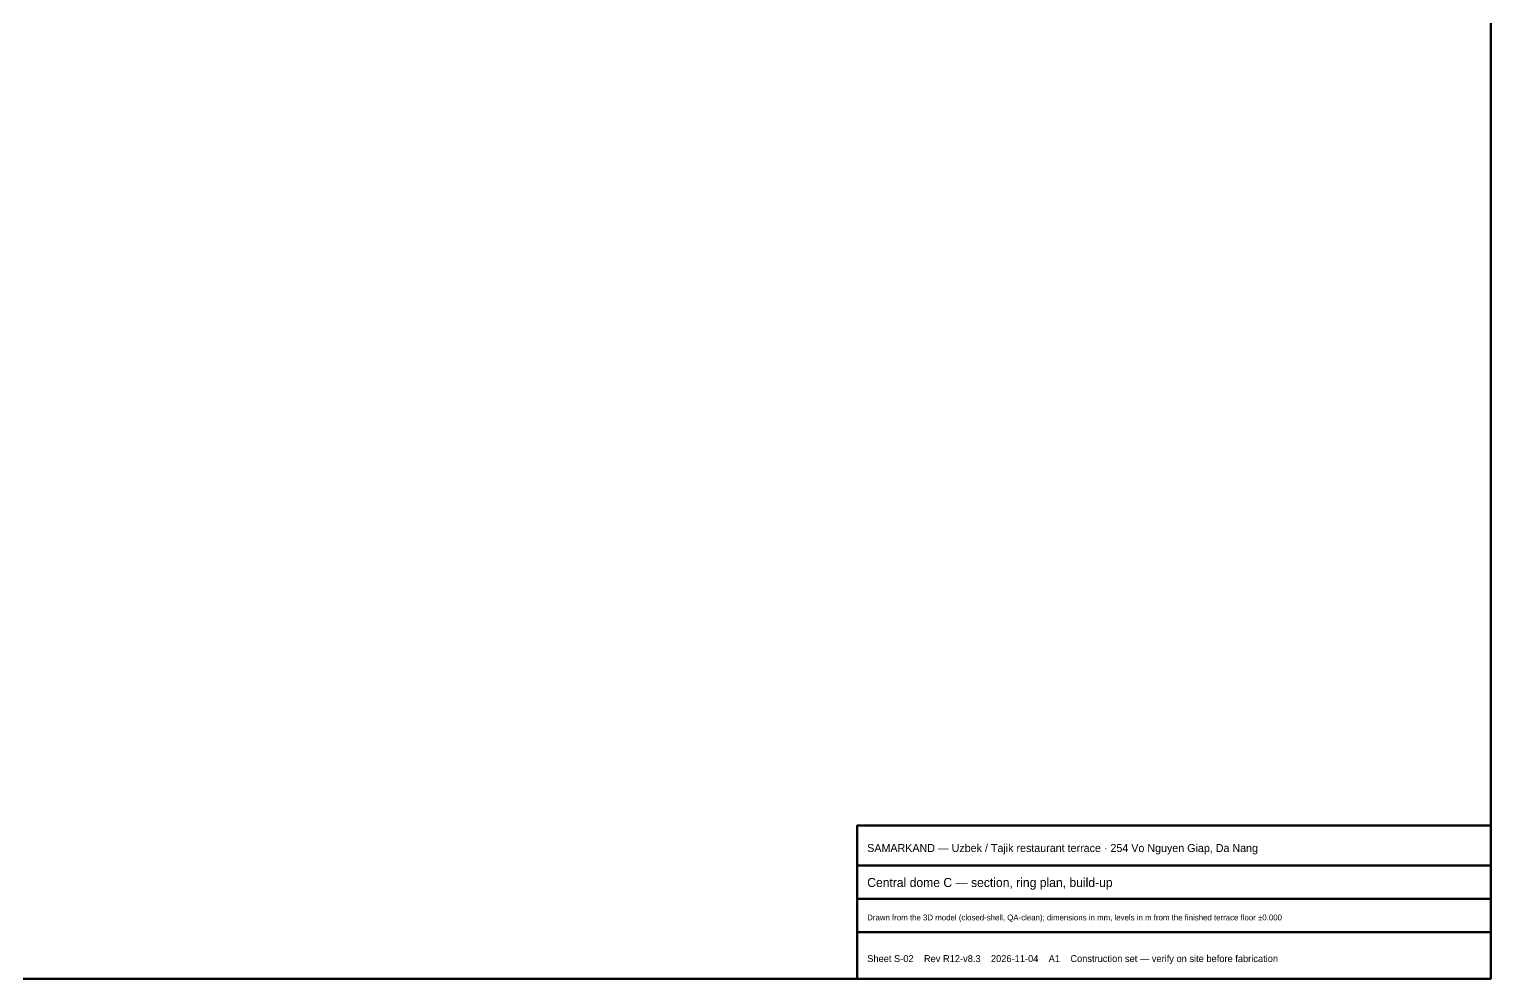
# Model space of a CAD drawing. Header units: metres. Extents: x 10 to 831, y 10 to 584.
# Drawn here: x 392.7 to 831, y 10 to 294.7 of the extents above; entities that cross this region are included whole.
import ezdxf

# ---------------------------------------------------------------- set-up
doc = ezdxf.new("R2010")
doc.units = ezdxf.units.M
doc.layers.add('FRAME', color=7, linetype='Continuous', lineweight=50)
doc.layers.add('TXT', color=7, linetype='Continuous', lineweight=18)

msp = doc.modelspace()

# ---------------------------------------------------------------- linework, layer by layer
at = {"layer": 'FRAME'}
for p, q in [((641, 44), (831, 44)), ((641, 34), (831, 34)), ((641, 24), (831, 24))]:
    msp.add_line(p, q, dxfattribs=at)
for points in [[(10, 10), (831, 10), (831, 584), (10, 584), (10, 10)], [(641, 10), (831, 10), (831, 56), (641, 56), (641, 10)]]:
    msp.add_lwpolyline(points, close=True, dxfattribs=at)

# ---------------------------------------------------------------- texts
at = {"layer": 'TXT'}
for s, height, p in [('SAMARKAND — Uzbek / Tajik restaurant terrace · 254 Vo Nguyen Giap, Da Nang', 2.4, (644, 48)), ('Central dome C — section, ring plan, build-up', 2.72, (644, 37.5)), ('Drawn from the 3D model (closed-shell, QA-clean); dimensions in mm, levels in m from the finished terrace floor ±0.000', 1.76, (644, 27.5)), ('Sheet S-02    Rev R12-v8.3    2026-11-04    A1    Construction set — verify on site before fabrication', 2.08, (644, 15))]:
    msp.add_text(s, height=height, dxfattribs=at).set_placement(p)

doc.saveas('drawing.dxf')
